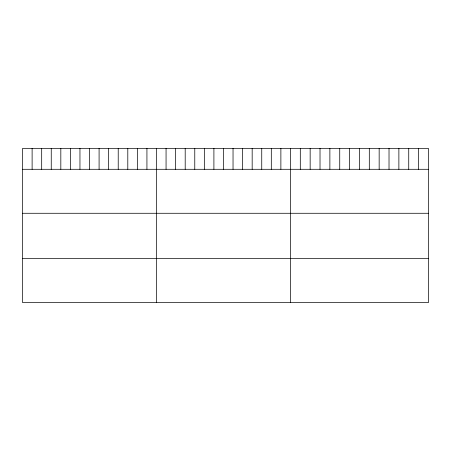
<?xml version="1.0" encoding="UTF-8"?>
<svg xmlns="http://www.w3.org/2000/svg" width="451" height="451" viewBox="0 0 451 451"><rect width="100%" height="100%" fill="white"/><g stroke="black" fill="none" stroke-linecap="round" stroke-linejoin="round"><path stroke-width="0.68" d="M428.45 169.294L428.45 302.576L22.55 302.576L22.55 148.424L428.45 148.424L428.45 169.294L22.55 169.294M22.55 213.278L428.45 213.278M22.55 258.592L428.45 258.592M418.59 148.424L418.59 169.294M408.736 148.424L408.736 169.294M398.876 148.424L398.876 169.294M389.021 148.424L389.021 169.294M379.161 148.424L379.161 169.294M369.307 148.424L369.307 169.294M359.447 148.424L359.447 169.294M349.587 148.424L349.587 169.294M339.733 148.424L339.733 169.294M329.873 148.424L329.873 169.294M320.018 148.424L320.018 169.294M310.158 148.424L310.158 169.294M300.304 148.424L300.304 169.294M290.444 148.424L290.444 302.576M280.877 148.424L280.877 169.294M271.31 148.424L271.31 169.294M261.743 148.424L261.743 169.294M252.171 148.424L252.171 169.294M242.604 148.424L242.604 169.294M233.037 148.424L233.037 169.294M223.47 148.424L223.47 169.294M213.904 148.424L213.904 169.294M204.337 148.424L204.337 169.294M194.77 148.424L194.77 169.294M185.198 148.424L185.198 169.294M175.631 148.424L175.631 169.294M166.064 148.424L166.064 169.294M156.497 148.424L156.497 302.576M146.93 148.424L146.93 169.294M137.363 148.424L137.363 169.294M127.796 148.424L127.796 169.294M118.224 148.424L118.224 169.294M108.657 148.424L108.657 169.294M99.09 148.424L99.09 169.294M89.523 148.424L89.523 169.294M79.957 148.424L79.957 169.294M70.39 148.424L70.39 169.294M60.823 148.424L60.823 169.294M51.251 148.424L51.251 169.294M41.684 148.424L41.684 169.294M32.117 148.424L32.117 169.294"/></g></svg>
